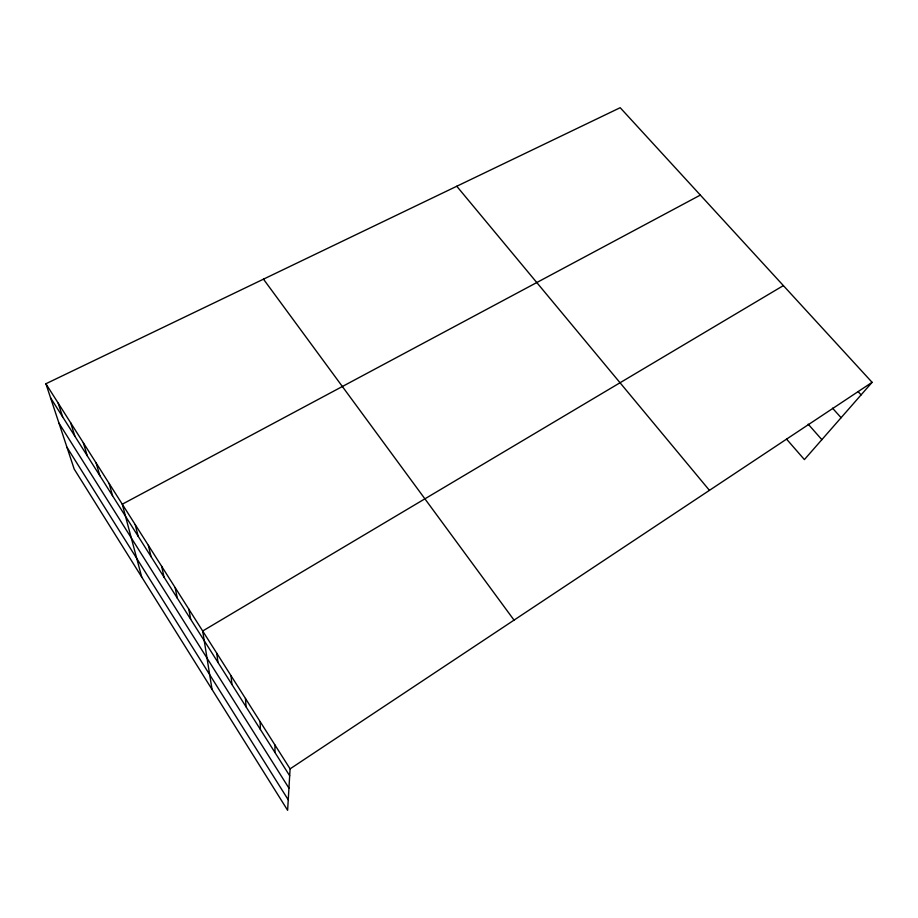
<?xml version="1.0" encoding="UTF-8"?>
<svg xmlns="http://www.w3.org/2000/svg" width="918" height="918" viewBox="0 0 918 918"><rect width="100%" height="100%" fill="white"/><g stroke="black" fill="none" stroke-linecap="round" stroke-linejoin="round"><path stroke-width="1.38" d="M274.93 752.462L274.998 745.049M45.9 383.747L290.088 768.859L287.621 810.296L74.197 469.075L45.9 383.747L620.189 107.704L872.1 382.324L804.397 459.585L786.588 439.148M290.088 768.859L872.1 382.324M783.375 285.601L202.683 631.01L212.035 689.441M700.342 195.086L122.278 504.2L141.705 577.009M858.307 391.825L861.095 394.889M832.534 408.166L841.095 417.713M808.184 424.162L821.862 439.665M456.774 186.251L709.442 490.35M263.477 279.164L514.034 620.12M50.559 397.781L289.675 775.767M58.959 423.118L288.94 788.149M66.968 447.296L288.241 799.842M58.201 403.163L62.642 416.887M70.675 422.831L74.874 436.234M83.32 442.763L87.279 455.833M96.126 462.959L99.844 475.696M109.116 483.442L112.581 495.835M135.233 524.626L138.182 536.296M148.36 545.326L151.045 556.629M161.66 566.314L164.07 577.227M175.143 587.589L177.277 598.1M188.821 609.15L190.669 619.26M216.74 653.18L217.991 662.452M231.003 675.659L231.933 684.484M245.45 698.472L246.07 706.826M260.115 721.594L260.402 729.489"/></g></svg>
